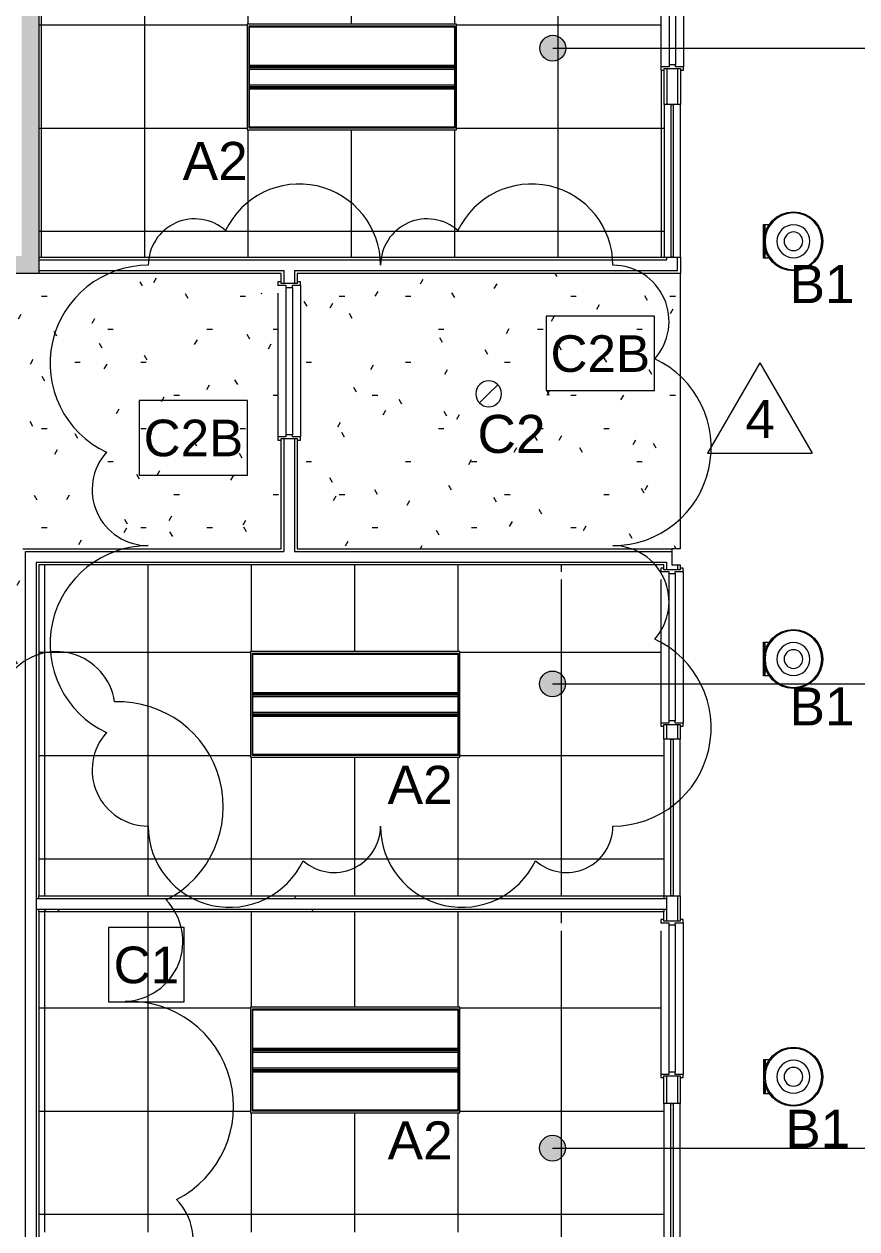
# Model space of a CAD drawing. Header units: inches. Extents: x 4387 to 7158, y 1246 to 2590.
# Drawn here: x 5771.3 to 5964.7, y 1849.2 to 2129.2 of the extents above; entities that cross this region are included whole.
import ezdxf

# ---------------------------------------------------------------- set-up
doc = ezdxf.new("R2010")
doc.units = ezdxf.units.IN
doc.header["$MEASUREMENT"] = 0
for name, color, linetype, lineweight in [('A-AREA-IDEN', 2, 'Continuous', 9), ('A-CLNG', 13, 'Continuous', 13), ('A-CLNG-IDEN', 151, 'Continuous', 9), ('A-CLNG-PATT', 13, 'Continuous', 13), ('A-DOOR', 31, 'Continuous', 13), ('A-GENM', 13, 'Continuous', 9), ('A-GLAZ-CURT', 52, 'Continuous', 13), ('A-WALL', 113, 'Continuous', 13), ('A-WALL-PATT', 111, 'Continuous', 13), ('E-LITE-EQPM', 33, 'Continuous', 9), ('E-LITE-EQPM-IDEN', 33, 'Continuous', 9), ('G-ANNO-REVC', 71, 'Continuous', 9), ('G-ANNO-REVC-IDEN', 71, 'Continuous', 9), ('I-WALL', 2, 'Continuous', 13)]:
    doc.layers.add(name, color=color, linetype=linetype, lineweight=lineweight)
doc.styles.add('Arial', font='arial.ttf', dxfattribs={"height": 8.851796})
doc.styles.add('Swis721 Lt BT', font='swissl.ttf', dxfattribs={"height": 8.514638})
pattern_1 = [(0, (0, 0), (30.72, 7.68), [1.267, -21.773, 1.267, -21.773, -122.88]), (0, (0, 0), (30.72, 7.68), [-46.08, 1.267, -44.813, 1.267, -21.773, -53.76]), (0, (0, 0), (30.72, 7.68), [-115.2, 1.267, -14.093, 1.267, -37.133]), (120, (11.52, 3.84), (-22.011075, 22.7643), [1.267, -21.773, 1.267, -21.773, -122.88]), (120, (11.52, 3.84), (-22.011075, 22.7643), [-46.08, 1.267, -44.813, 1.267, -21.773, -53.76]), (120, (11.52, 3.84), (-22.011075, 22.7643), [-115.2, 1.267, -14.093, 1.267, -37.133]), (240, (15.36, 19.2), (-8.708925, -30.4443), [1.267, -21.773, 1.267, -21.773, -122.88]), (240, (15.36, 19.2), (-8.708925, -30.4443), [-46.08, 1.267, -44.813, 1.267, -21.773, -53.76]), (240, (15.36, 19.2), (-8.708925, -30.4443), [-115.2, 1.267, -14.093, 1.267, -37.133])]

# ---------------------------------------------------------------- blocks, each defined once
blk = doc.blocks.new('Single Flush_No Glass - 3_-0_x8_-0_-5976571-10TH FLOOR RCP')
at = {"layer": 'A-DOOR', "lineweight": 9}
for p, q in [((-13.63, 2.71), (-14.38, 2.71)), ((-14.38, 2.71), (-14.38, 1.96)), ((19.74, 2.71), (-13.63, 2.71)), ((-13.63, 0.84), (-13.63, 2.71)), ((-13.13, 0.84), (-13.63, 0.84)), ((21.12, 0.84), (-13.13, 0.84)), ((-13.13, -0.66), (-13.13, 0.84)), ((21.12, 0.84), (21.12, -0.66)), ((21.62, 0.84), (21.12, 0.84)), ((21.62, 2.71), (21.49, 2.71)), ((21.62, 2.71), (21.62, 0.84)), ((22.37, 2.71), (21.62, 2.71)), ((22.37, 1.96), (22.37, 2.71)), ((-14.38, -1.79), (-14.38, -2.54)), ((-14.38, -2.54), (-13.63, -2.54)), ((-13.63, -0.66), (-13.13, -0.66)), ((-13.63, -2.54), (-13.63, -0.66)), ((21.62, -2.54), (-13.63, -2.54)), ((21.12, -0.66), (-13.13, -0.66)), ((21.12, -0.66), (21.62, -0.66)), ((21.62, -0.66), (21.62, -2.54)), ((21.62, -2.54), (22.37, -2.54)), ((22.37, -2.54), (22.37, -1.79))]:
    blk.add_line(p, q, dxfattribs=at)
blk = doc.blocks.new('L-Recessed-Axis-Plano - A2 - 2 X 4-4924524-10TH FLOOR RCP')
at = {"layer": 'E-LITE-EQPM'}
for p, q in [((23.91, 11.87), (-23.91, 11.87)), ((-23.91, 11.87), (-23.91, -11.88)), ((-23.87, -11.56), (-23.87, 11.56)), ((-23.87, 11.56), (23.88, 11.56)), ((23.88, 11.56), (23.88, -11.56)), ((23.91, -11.88), (23.91, 11.87)), ((-23.87, 2.74), (23.88, 2.74)), ((23.88, 2.51), (-23.87, 2.51)), ((-23.87, 2.3), (23.88, 2.3)), ((-23.87, 2.2), (23.88, 2.2)), ((-23.87, 1.83), (23.88, 1.83)), ((-23.87, -1.83), (23.88, -1.83)), ((-23.87, -2.2), (23.88, -2.2)), ((-23.87, -2.3), (23.88, -2.3)), ((-23.87, -2.51), (23.88, -2.51)), ((-23.87, -2.74), (23.88, -2.74)), ((-23.91, -11.88), (23.91, -11.88)), ((23.88, -11.56), (-23.87, -11.56))]:
    blk.add_line(p, q, dxfattribs=at)
blk = doc.blocks.new('L-Surface Mounted Downlight - B - DOWNLIGHT_ SURFACE MOUNTED-5054385-10TH FLOOR RCP')
at = {"layer": 'A-GENM'}
for p, q in [((-6.96, 3.92), (-5.54, 3.92)), ((-6.96, -3.92), (-6.96, 3.92)), ((-6.7, 3.92), (-6.7, 1.07)), ((-6.54, 1.94), (-6.54, 3.92)), ((-6.7, -1.07), (-6.7, -3.92)), ((-6.54, -3.92), (-6.54, -1.94)), ((-5.54, -3.92), (-6.96, -3.92))]:
    blk.add_line(p, q, dxfattribs=at)
at = {"layer": 'E-LITE-EQPM'}
for radius in [6.6, 3.83, 2.17]:
    blk.add_circle((0, 0), radius, dxfattribs=at)
for start, end in [(360, 180), (180, 360)]:
    blk.add_arc((0, 0), 6.84, start, end, dxfattribs=at)
blk = doc.blocks.new('L-Surface Mounted Downlight - B - DOWNLIGHT_ SURFACE MOUNTED-5987908-10TH FLOOR RCP')
at = {"layer": 'A-GENM'}
for p, q in [((-6.96, 3.92), (-6.96, -3.92)), ((-5.54, 3.92), (-6.96, 3.92)), ((-6.7, 1.07), (-6.7, 3.92)), ((-6.54, 3.92), (-6.54, 1.94)), ((-6.7, -3.92), (-6.7, -1.07)), ((-6.54, -1.94), (-6.54, -3.92)), ((-6.96, -3.92), (-5.54, -3.92))]:
    blk.add_line(p, q, dxfattribs=at)
at = {"layer": 'E-LITE-EQPM'}
for radius in [6.6, 3.83, 2.17]:
    blk.add_circle((0, 0), radius, dxfattribs=at)
for start, end in [(0, 180), (180, 0)]:
    blk.add_arc((0, 0), 6.84, start, end, dxfattribs=at)
blk = doc.blocks.new('Downlight - Recessed Can - C2 - 6_ Downlight - Flangeless-5983455-10TH FLOOR RCP')
at = {"layer": 'E-LITE-EQPM'}
for q in [(-2.12, -2.12), (2.12, 2.12)]:
    blk.add_line((0, 0), q, dxfattribs=at)
for start, end in [(360, 180), (180, 360)]:
    blk.add_arc((0, 0), 3, start, end, dxfattribs=at)
blk = doc.blocks.new('System Panel - Glazed-6332209-10TH FLOOR RCP')
at = {"layer": 'A-GLAZ-CURT'}
for p, q in [((-17.75, -0.25), (-17.75, 0.25)), ((-17.75, 0.25), (17.75, 0.25)), ((17.75, 0.25), (17.75, -0.25)), ((17.75, -0.25), (-17.75, -0.25))]:
    blk.add_line(p, q, dxfattribs=at)
blk = doc.blocks.new('System Panel - Glazed-6331967-10TH FLOOR RCP')
at = {"layer": 'A-GLAZ-CURT'}
for p, q in [((-16.2, -0.25), (-16.2, 0.25)), ((-16.2, 0.25), (16.2, 0.25)), ((16.2, 0.25), (16.2, -0.25)), ((16.2, -0.25), (-16.2, -0.25))]:
    blk.add_line(p, q, dxfattribs=at)
blk = doc.blocks.new('System Panel - Glazed-6331994-10TH FLOOR RCP')
at = {"layer": 'A-GLAZ-CURT'}
for p, q in [((-18.2, -0.25), (-18.2, 0.25)), ((-18.2, 0.25), (18.2, 0.25)), ((18.2, 0.25), (18.2, -0.25)), ((18.2, -0.25), (-18.2, -0.25))]:
    blk.add_line(p, q, dxfattribs=at)
blk = doc.blocks.new('Family - ___-6307642-10TH FLOOR RCP')
at = {"layer": 'G-ANNO-REVC'}
for centre, radius, start, end in [((5778.82, 1969.64), 13.67, 8.5464, 140.3567), ((5793.18, 1947.3), 24.38, 297.1974, 91.9886), ((5794.26, 1915.97), 13.93, 271.9886, 43.799), ((5795.59, 1877.68), 24.38, 297.1974, 91.9886), ((5796.68, 1846.35), 13.93, 271.9886, 43.799)]:
    blk.add_arc(centre, radius, start, end, dxfattribs=at)
blk = doc.blocks.new('Family - ___-6310000-10TH FLOOR RCP')
at = {"layer": 'G-ANNO-REVC'}
for centre, radius, start, end in [((5835.21, 2073.12), 18.89, 0, 154.7912), ((5889.17, 2073.12), 18.89, 0, 154.7912), ((5810.93, 2073.12), 10.79, 48.1897, 180), ((5864.89, 2073.12), 10.79, 48.1897, 180), ((5800.14, 2050.31), 22.81, 90, 244.7912), ((5908.06, 2060.09), 13.03, 318.1897, 90), ((5908.06, 2030.76), 22.81, 270, 64.7912), ((5800.14, 2020.99), 13.03, 138.1897, 270), ((5800.14, 1985.15), 22.81, 90, 244.7912), ((5908.06, 1994.92), 13.03, 318.1897, 90), ((5908.06, 1965.6), 22.81, 270, 64.7912), ((5800.14, 1955.82), 13.03, 138.1897, 270), ((5819.02, 1942.79), 18.89, 180, 334.7912), ((5843.31, 1942.79), 10.79, 228.1897, 0), ((5872.99, 1942.79), 18.89, 180, 334.7912), ((5897.27, 1942.79), 10.79, 228.1897, 0)]:
    blk.add_arc(centre, radius, start, end, dxfattribs=at)
blk = doc.blocks.new('Revision Tag - Revision Tag-133968-10TH FLOOR RCP')
at = {"layer": 'G-ANNO-REVC-IDEN'}
for p, q in [((0, 0.1384), (-0.1263, -0.0804)), ((0, 0.1384), (0.1263, -0.0804)), ((-0.1263, -0.0804), (0.1263, -0.0804))]:
    blk.add_line(p, q, dxfattribs=at)

msp = doc.modelspace()

# ---------------------------------------------------------------- hatches: boundary and pattern name
at = {"layer": 'A-AREA-IDEN'}
h = msp.add_hatch(color=256, dxfattribs=at)
edge = h.paths.add_edge_path(flags=0)
edge.add_arc((5894.1, 2123.56), 3, 0, 360)
h = msp.add_hatch(color=256, dxfattribs=at)
edge = h.paths.add_edge_path(flags=0)
edge.add_arc((5894.03, 1975.82), 3, 0, 360)
h = msp.add_hatch(color=256, dxfattribs=at)
edge = h.paths.add_edge_path(flags=0)
edge.add_arc((5894.03, 1867.93), 3, 0, 360)
at = {"layer": 'A-CLNG-PATT'}
h = msp.add_hatch(dxfattribs=at)
h.set_pattern_fill('FP_22', color=256, style=0, pattern_type=2)
h.set_pattern_definition([(180, (5847.355, 2104.994), (3e-15, 24), []), (90, (5847.355, 2104.994), (24, -1e-15), [])])
h.paths.add_polyline_path([(5857.31, 2074.99), (5919.97, 2074.99), (5919.97, 2118.49), (5919.22, 2118.49), (5919.22, 2152.62), (5884.22, 2152.62), (5884.22, 2154.37), (5919.22, 2154.37), (5919.22, 2155.24), (5919.97, 2155.24), (5919.97, 2158.99), (5774.75, 2158.99), (5774.75, 2074.99), (5788.33, 2074.99)], flags=0)
h.paths.add_polyline_path([(5842.68, 2104.59), (5823.14, 2104.59), (5823.14, 2129.15), (5871.76, 2129.15), (5871.76, 2104.59), (5857.31, 2104.59)], flags=0)
h = msp.add_hatch(dxfattribs=at)
h.set_pattern_fill('FP_13', color=256, style=0, pattern_type=2)
h.set_pattern_definition(pattern_1)
h.paths.add_polyline_path([(5753.83, 1977.74), (5771, 1977.74), (5771, 2007.24), (5831, 2007.24), (5831, 2032.49), (5830.25, 2032.49), (5830.25, 2066.62), (5795.25, 2066.62), (5795.25, 2068.37), (5830.25, 2068.37), (5830.25, 2069.24), (5831, 2069.24), (5831, 2071.24), (5765.62, 2071.24), (5765.62, 2070.49), (5728.87, 2070.49), (5728.87, 2071.24), (5725.25, 2071.24), (5725.25, 1991.24), (5729.09, 1991.24), (5729.09, 1977.74), (5746, 1977.74)], flags=0)
h.paths.add_polyline_path([(5748.12, 1996.24), (5747.34, 1996.35), (5746.62, 1996.65), (5746, 1997.12), (5745.52, 1997.74), (5745.22, 1998.47), (5745.12, 1999.24), (5745.22, 2000.02), (5745.52, 2000.74), (5746, 2001.37), (5746.62, 2001.84), (5747.34, 2002.14), (5748.12, 2002.24), (5748.9, 2002.14), (5749.62, 2001.84), (5750.24, 2001.37), (5750.72, 2000.74), (5751.02, 2000.02), (5751.12, 1999.24), (5751.02, 1998.47), (5750.72, 1997.74), (5750.24, 1997.12), (5749.62, 1996.65), (5748.9, 1996.35)], flags=0)
h.paths.add_polyline_path([(5891.8, 2007.24), (5923.65, 2007.24), (5923.65, 2071.24), (5834.75, 2071.24), (5834.75, 2069.24), (5835.5, 2069.24), (5835.5, 2032.49), (5834.75, 2032.49), (5834.75, 2007.24), (5857.31, 2007.24)], flags=0)
h.paths.add_polyline_path([(5748.12, 2040.24), (5747.34, 2040.35), (5746.62, 2040.65), (5746, 2041.12), (5745.52, 2041.74), (5745.22, 2042.47), (5745.12, 2043.24), (5745.22, 2044.02), (5745.52, 2044.74), (5746, 2045.37), (5746.62, 2045.84), (5747.34, 2046.14), (5748.12, 2046.24), (5748.9, 2046.14), (5749.62, 2045.84), (5750.24, 2045.37), (5750.75, 2044.66), (5751.02, 2044.02), (5751.12, 2043.24), (5751.02, 2042.47), (5750.72, 2041.74), (5750.24, 2041.12), (5749.62, 2040.65), (5748.9, 2040.35)], flags=0)
h.paths.add_polyline_path([(5879.2, 2040.24), (5878.42, 2040.35), (5877.7, 2040.65), (5877.08, 2041.12), (5876.6, 2041.74), (5876.3, 2042.47), (5876.2, 2043.24), (5876.3, 2044.02), (5876.6, 2044.74), (5877.08, 2045.37), (5877.7, 2045.84), (5878.42, 2046.14), (5879.2, 2046.24), (5879.98, 2046.14), (5880.7, 2045.84), (5881.32, 2045.37), (5881.8, 2044.74), (5882.1, 2044.02), (5882.2, 2043.24), (5882.1, 2042.47), (5881.8, 2041.74), (5881.32, 2041.12), (5880.7, 2040.65), (5879.98, 2040.35)], flags=0)
h = msp.add_hatch(dxfattribs=at)
h.set_pattern_fill('FP_21', color=256, style=0, pattern_type=2)
h.set_pattern_definition([(180, (5848.137, 1959.2), (3e-15, 24), []), (90, (5848.137, 1959.2), (24, -1e-15), [])])
h.paths.add_polyline_path([(5774.75, 1926.59), (5919.9, 1926.59), (5919.9, 1965.99), (5919.15, 1965.99), (5919.15, 2000.12), (5884.15, 2000.12), (5884.15, 2001.87), (5919.15, 2001.87), (5919.15, 2002.74), (5919.9, 2002.74), (5919.9, 2003.49), (5774.75, 2003.49), (5774.75, 1935.09)], flags=0)
h.paths.add_polyline_path([(5823.92, 1958.79), (5823.92, 1983.36), (5872.54, 1983.36), (5872.54, 1958.79), (5826.39, 1958.79)], flags=0)
h = msp.add_hatch(dxfattribs=at)
h.set_pattern_fill('FP_20', color=256, style=0, pattern_type=2)
h.set_pattern_definition([(0, (5848.137, 1876.547), (0, -24), []), (270, (5848.137, 1876.547), (-24, -1e-15), [])])
h.paths.add_polyline_path([(5919.9, 1845.94), (5919.9, 1884.34), (5919.15, 1884.34), (5919.15, 1918.47), (5884.15, 1918.47), (5884.15, 1920.22), (5919.15, 1920.22), (5919.15, 1921.09), (5919.9, 1921.09), (5919.9, 1922.84), (5774.75, 1922.84), (5774.75, 1848.44), (5878.23, 1848.44), (5878.23, 1845.94)], flags=0)
h.paths.add_polyline_path([(5872.54, 1876.14), (5823.92, 1876.14), (5823.92, 1900.7), (5872.54, 1900.7)], flags=0)
at = {"layer": 'A-WALL-PATT', "lineweight": 9}
msp.add_hatch(color=7, dxfattribs=at).paths.add_polyline_path([(5770.75, 2075.24), (5774.75, 2075.24), (5774.75, 2185.94), (5770.75, 2185.94), (5770.75, 2104.59)], flags=0)
h = msp.add_hatch(color=7, dxfattribs=at)
h.paths.add_polyline_path([(5771.39, 2071.24), (5774.75, 2071.24), (5774.75, 2075.24), (5765.25, 2075.24), (5765.25, 2071.24)], flags=0)
h.paths.add_polyline_path([(5729.25, 2071.24), (5729.25, 2075.24), (5725.25, 2075.24), (5725.25, 2071.24)], flags=0)
h = msp.add_hatch(dxfattribs=at)
h.set_pattern_fill('FP_13', color=256, style=0, pattern_type=2)
h.set_pattern_definition(pattern_1)
h.paths.add_polyline_path([(5891.8, 1925.97), (5919.9, 1925.97), (5919.9, 1926.59), (5774.75, 1926.59), (5774.75, 1925.97), (5872.54, 1925.97)], flags=0)
h = msp.add_hatch(dxfattribs=at)
h.set_pattern_fill('FP_13', color=256, style=0, pattern_type=2)
h.set_pattern_definition(pattern_1)
h.paths.add_polyline_path([(5919.9, 1922.84), (5919.9, 1923.47), (5774.75, 1923.47), (5774.75, 1922.84), (5891.8, 1922.84)], flags=0)

# ---------------------------------------------------------------- linework, layer by layer
at = {"layer": 'A-AREA-IDEN'}
for p, q in [((5894.1, 2123.56), (6302.96, 2123.56)), ((5894.03, 1975.82), (6302.89, 1975.82)), ((5894.03, 1867.93), (6302.89, 1867.93))]:
    msp.add_line(p, q, dxfattribs=at)
for centre in [(5894.1, 2123.56), (5894.03, 1975.82), (5894.03, 1867.93)]:
    msp.add_circle(centre, 3, dxfattribs=at)
at = {"layer": 'A-CLNG'}
for p, q in [((5871.76, 2129.15), (5823.14, 2129.15)), ((5823.14, 2129.15), (5823.14, 2104.59)), ((5871.76, 2104.59), (5871.76, 2129.15)), ((5823.14, 2104.59), (5871.76, 2104.59)), ((5923.65, 2071.24), (5923.65, 2007.24)), ((5923.65, 2007.24), (5921.78, 2007.24)), ((5872.54, 1983.36), (5823.92, 1983.36)), ((5823.92, 1983.36), (5823.92, 1958.79)), ((5872.54, 1958.79), (5872.54, 1983.36)), ((5823.92, 1958.79), (5872.54, 1958.79)), ((5872.54, 1900.7), (5823.92, 1900.7)), ((5823.92, 1900.7), (5823.92, 1876.14)), ((5872.54, 1876.14), (5872.54, 1900.7)), ((5823.92, 1876.14), (5872.54, 1876.14))]:
    msp.add_line(p, q, dxfattribs=at)
for start, end in [(0, 180), (180, 0)]:
    msp.add_arc((5879.2, 2043.24), 3, start, end, dxfattribs=at)
at = {"layer": 'A-CLNG-IDEN', "flags": 128}
for points in [[(5892.56, 2061.27), (5892.56, 2043.98), (5917.7, 2043.98), (5917.7, 2061.27)], [(5798.06, 2041.66), (5798.06, 2024.37), (5823.2, 2024.37), (5823.2, 2041.66)], [(5790.91, 1919.19), (5790.91, 1901.91), (5808.49, 1901.91), (5808.49, 1919.19)]]:
    msp.add_lwpolyline(points, close=True, dxfattribs=at)
at = {"layer": 'A-WALL', "color": 8, "lineweight": 20}
for p, q in [((5774.75, 2158.99), (5774.75, 2074.99)), ((5774.75, 2071.24), (5765.25, 2071.24))]:
    msp.add_line(p, q, dxfattribs=at)
at = {"layer": 'A-WALL'}
for p, q in [((5920.59, 2118.87), (5920.59, 2110.49)), ((5923.09, 2118.87), (5923.09, 2110.49)), ((5920.59, 2074.37), (5920.59, 2074.99)), ((5923.09, 2071.87), (5923.09, 2074.99)), ((5923.72, 2074.99), (5923.72, 2071.87)), ((5774.75, 2074.37), (5920.59, 2074.37)), ((5774.75, 2071.87), (5831.62, 2071.87)), ((5831.62, 2071.87), (5831.62, 2068.87)), ((5834.12, 2071.87), (5923.09, 2071.87)), ((5834.12, 2071.87), (5834.12, 2068.87)), ((5831.62, 2032.87), (5831.62, 2006.62)), ((5834.12, 2032.87), (5834.12, 2006.62)), ((5771.62, 2006.62), (5831.62, 2006.62)), ((5771.62, 1845.94), (5771.62, 2006.62)), ((5834.12, 2006.62), (5921.78, 2006.62)), ((5774.12, 2004.12), (5774.12, 1845.94)), ((5774.12, 2004.12), (5920.53, 2004.12)), ((5920.53, 2004.12), (5920.53, 2002.37)), ((5923.03, 2003.49), (5923.03, 2002.37)), ((5920.53, 1966.37), (5920.53, 1962.99)), ((5923.03, 1966.37), (5923.03, 1962.99)), ((5774.75, 1925.97), (5774.75, 1926.59)), ((5919.9, 1926.59), (5919.9, 1925.97)), ((5920.53, 1926.59), (5920.53, 1920.72)), ((5923.03, 1926.59), (5923.03, 1920.72)), ((5774.12, 1925.97), (5920.53, 1925.97)), ((5774.12, 1923.47), (5920.53, 1923.47)), ((5774.75, 1922.84), (5774.75, 1923.47)), ((5919.9, 1923.47), (5919.9, 1922.84)), ((5920.53, 1884.72), (5920.53, 1878.34)), ((5923.03, 1884.72), (5923.03, 1878.34))]:
    msp.add_line(p, q, dxfattribs=at)
at = {"layer": 'A-WALL', "color": 55}
msp.add_line((5774.75, 2074.99), (5774.75, 2071.24), dxfattribs=at)
at = {"layer": 'I-WALL'}
for p, q in [((5919.97, 2110.49), (5919.97, 2118.87)), ((5919.97, 2118.87), (5923.72, 2118.87)), ((5923.72, 2118.87), (5923.72, 2110.49)), ((5923.72, 2110.49), (5919.97, 2110.49)), ((5774.75, 2074.99), (5923.72, 2074.99)), ((5831, 2071.24), (5774.75, 2071.24)), ((5831, 2068.87), (5831, 2071.24)), ((5923.72, 2071.24), (5834.75, 2071.24)), ((5834.75, 2071.24), (5834.75, 2068.87)), ((5923.72, 2071.87), (5923.72, 2071.24)), ((5834.75, 2068.87), (5831, 2068.87)), ((5831, 2007.24), (5831, 2032.87)), ((5831, 2032.87), (5834.75, 2032.87)), ((5834.75, 2032.87), (5834.75, 2007.24)), ((5771, 2007.24), (5831, 2007.24)), ((5834.75, 2007.24), (5921.78, 2007.24)), ((5921.78, 2007.24), (5921.78, 2003.49)), ((5774.75, 2003.49), (5774.75, 1926.59)), ((5919.9, 2003.49), (5774.75, 2003.49)), ((5919.9, 2002.37), (5919.9, 2003.49)), ((5923.65, 2002.37), (5919.9, 2002.37)), ((5921.78, 2003.49), (5923.65, 2003.49)), ((5923.65, 2003.49), (5923.65, 2002.37)), ((5919.9, 1962.99), (5919.9, 1966.37)), ((5919.9, 1966.37), (5923.65, 1966.37)), ((5923.65, 1966.37), (5923.65, 1962.99)), ((5923.65, 1962.99), (5919.9, 1962.99)), ((5774.75, 1926.59), (5923.65, 1926.59)), ((5923.65, 1926.59), (5923.65, 1920.72)), ((5774.75, 1922.84), (5774.75, 1845.94)), ((5919.9, 1922.84), (5774.75, 1922.84)), ((5919.9, 1920.72), (5919.9, 1922.84)), ((5923.65, 1920.72), (5919.9, 1920.72)), ((5919.9, 1878.34), (5919.9, 1884.72)), ((5919.9, 1884.72), (5923.65, 1884.72)), ((5923.65, 1884.72), (5923.65, 1878.34)), ((5923.65, 1878.34), (5919.9, 1878.34))]:
    msp.add_line(p, q, dxfattribs=at)
at = {"layer": 'I-WALL', "lineweight": 9}
for p, q in [((5919.97, 2110.49), (5919.97, 2074.99)), ((5923.72, 2074.99), (5923.72, 2110.49)), ((5919.9, 1962.99), (5919.9, 1926.59)), ((5923.65, 1926.59), (5923.65, 1962.99)), ((5919.9, 1878.34), (5919.9, 1845.94)), ((5923.65, 1845.94), (5923.65, 1878.34))]:
    msp.add_line(p, q, dxfattribs=at)

# ---------------------------------------------------------------- block references
at = {"layer": 'A-DOOR', "rotation": 90}
for p in [(5921.93, 2132.87), (5832.96, 2046.87), (5921.87, 1980.37), (5921.87, 1898.72)]:
    msp.add_blockref('Single Flush_No Glass - 3_-0_x8_-0_-5976571-10TH FLOOR RCP', p, dxfattribs=at)
at = {"layer": 'A-GLAZ-CURT', "lineweight": 9, "rotation": 90}
for name, p in [('System Panel - Glazed-6332209-10TH FLOOR RCP', (5921.84, 2092.74)), ('System Panel - Glazed-6331994-10TH FLOOR RCP', (5921.78, 1944.79)), ('System Panel - Glazed-6331967-10TH FLOOR RCP', (5921.78, 1862.14))]:
    msp.add_blockref(name, p, dxfattribs=at)
at = {"layer": 'E-LITE-EQPM', "extrusion": (0, 0, -1), "rotation": 180}
for name, p in [('L-Recessed-Axis-Plano - A2 - 2 X 4-4924524-10TH FLOOR RCP', (-5847.45, 2116.87)), ('L-Surface Mounted Downlight - B - DOWNLIGHT_ SURFACE MOUNTED-5987908-10TH FLOOR RCP', (-5949.99, 2078.69)), ('L-Surface Mounted Downlight - B - DOWNLIGHT_ SURFACE MOUNTED-5987908-10TH FLOOR RCP', (-5949.99, 1981.61)), ('L-Recessed-Axis-Plano - A2 - 2 X 4-4924524-10TH FLOOR RCP', (-5848.23, 1971.07)), ('L-Recessed-Axis-Plano - A2 - 2 X 4-4924524-10TH FLOOR RCP', (-5848.23, 1888.42)), ('L-Surface Mounted Downlight - B - DOWNLIGHT_ SURFACE MOUNTED-5054385-10TH FLOOR RCP', (-5949.99, 1884.53))]:
    msp.add_blockref(name, p, dxfattribs=at)
at = {"layer": 'E-LITE-EQPM'}
msp.add_blockref('Downlight - Recessed Can - C2 - 6_ Downlight - Flangeless-5983455-10TH FLOOR RCP', (5879.2, 2043.24), dxfattribs=at)
at = {"layer": 'G-ANNO-REVC'}
for name in ['Family - ___-6310000-10TH FLOOR RCP', 'Family - ___-6307642-10TH FLOOR RCP']:
    msp.add_blockref(name, (0, 0), dxfattribs=at)
at = {"layer": 'G-ANNO-REVC-IDEN', "xscale": 95.99999999999994, "yscale": 95.99999999999994, "zscale": 95.99999999999994}
msp.add_blockref('Revision Tag - Revision Tag-133968-10TH FLOOR RCP', (5942.18, 2037.17), dxfattribs=at)

# ---------------------------------------------------------------- texts
at = {"layer": 'A-CLNG-IDEN', "char_height": 8.515, "attachment_point": 2, "line_spacing_factor": 1.00667, "style": 'Swis721 Lt BT'}
for s, insert, width in [('C2B', (5905.13, 2056.85), 26.568), ('C2B', (5810.63, 2037.24), 26.568), ('C1', (5799.7, 1914.78), 17.496)]:
    msp.add_mtext(s, dxfattribs=dict(at, insert=insert, width=width))
at = {"layer": 'E-LITE-EQPM-IDEN', "char_height": 8.852, "attachment_point": 2, "line_spacing_factor": 0.938532, "style": 'Arial'}
for s, insert, width in [('A2', (5815.69, 2101.79), 18.036), ('B1', (5956.63, 2073.17), 18.036), ('C2', (5884.51, 2038.35), 18.792), ('B1', (5956.63, 1975.02), 18.036), ('A2', (5863.29, 1956.81), 18.036), ('B1', (5955.63, 1876.88), 18.036), ('A2', (5863.29, 1874.16), 18.036)]:
    msp.add_mtext(s, dxfattribs=dict(at, insert=insert, width=width))
at = {"layer": 'G-ANNO-REVC-IDEN', "insert": (5942.26, 2041.83), "char_height": 8.85, "width": 8.208, "attachment_point": 2, "line_spacing_factor": 0.938532, "style": 'Arial'}
msp.add_mtext('4', dxfattribs=at)

doc.saveas('drawing.dxf')
